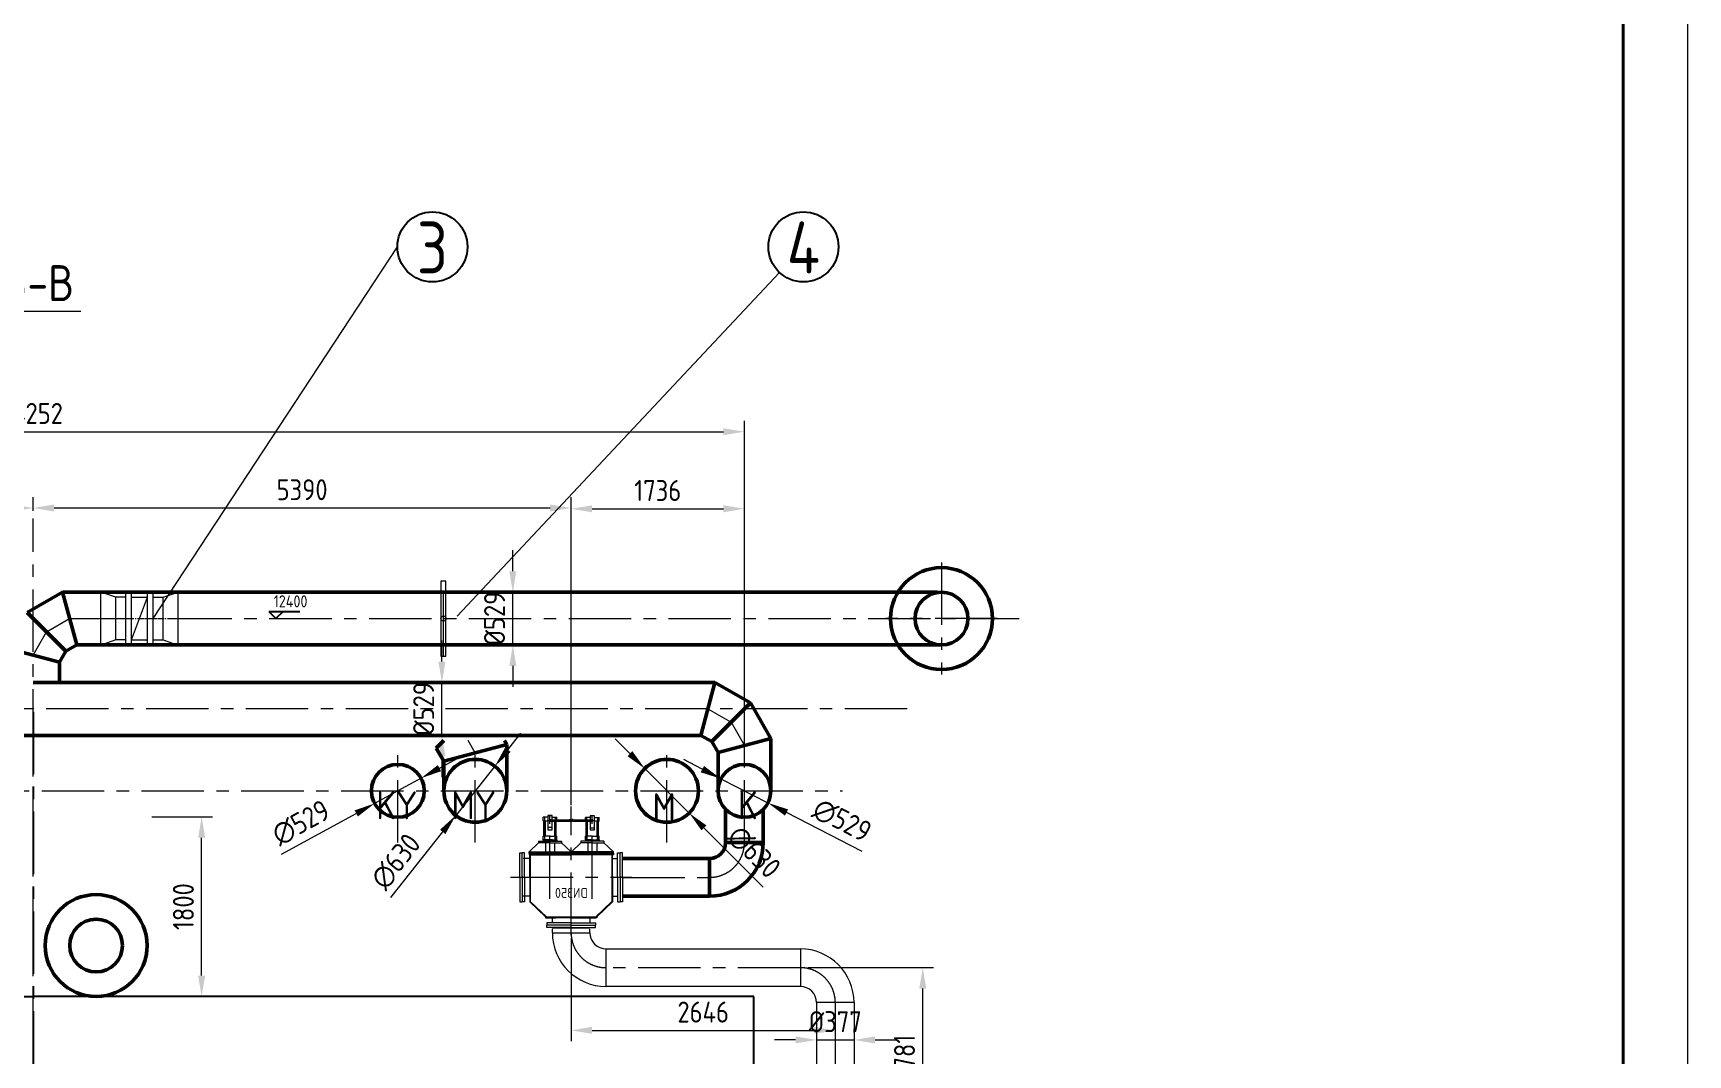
# Model space of a CAD drawing. Header units: millimetres. Extents: x 188205 to 604756, y -401673 to 15123.
# Drawn here: x 380476 to 397054, y -323703 to -313469 of the extents above; entities that cross this region are included whole.
import ezdxf
from ezdxf.enums import TextEntityAlignment as Align

# ---------------------------------------------------------------- set-up
doc = ezdxf.new("R2010")
doc.units = ezdxf.units.MM
doc.header["$LTSCALE"] = 500
for name, pattern in [('CENTER', [2, 1.25, -0.25, 0.25, -0.25]), ('CONTINOUS', [0]), ('DASHED2', [0.375, 0.25, -0.125])]:
    doc.linetypes.add(name, pattern=pattern)
doc.layers.add('air', color=7, linetype='Continuous', lineweight=50, true_color=0x77bec0)
for name, color, linetype, lineweight in [('air-smoke', 5, 'Continuous', 50), ('BIAOZHU', 3, 'Continuous', 25), ('gas', 2, 'Continuous', 50), ('gas-smoke', 6, 'Continuous', 50), ('SHI', 7, 'Continuous', 40), ('WEN', 3, 'Continuous', 20), ('XI', 2, 'Continuous', 20), ('XU', 6, 'DASHED2', 20), ('ZHONG', 1, 'CENTER', 20), ('中心线', 1, 'CENTER', 18)]:
    doc.layers.add(name, color=color, linetype=linetype, lineweight=lineweight)
doc.layers.add('CENTR', color=1, linetype='CENTER')
doc.styles.add('GB', font='gbenor.shx', dxfattribs={"bigfont": 'gbcbig.shx'})
doc.dimstyles.new('ISO-60', dxfattribs={"dimscale": 60, "dimtxt": 3.5, "dimasz": 3.5, "dimexe": 1.8, "dimexo": 1.25, "dimgap": 1.3, "dimtad": 1, "dimrnd": 1, "dimdsep": 46, "dimtxsty": 'GB', "dimcen": 0, "dimclrd": 3, "dimclre": 3, "dimclrt": 256, "dimadec": 0, "dimazin": 0, "dimtfac": 1, "dimtix": 1, "dimtmove": 0, "dimatfit": 3, "dimldrblk": 'DOTSMALL', "dimfxl": 0, "dimlwd": 20, "dimlwe": 20, "dimarcsym": 0})

# ---------------------------------------------------------------- blocks, each defined once
blk = doc.blocks.new('蝶阀-DN250')
at = {"linetype": 'CONTINOUS'}
for p, q in [((-188, 213), (188, 213)), ((-188, 213), (-188, 165)), ((-188, 189), (188, 189)), ((188, 213), (188, 165)), ((-188, 165), (188, 165)), ((-188, 48), (-188, 0)), ((-188, 48), (188, 48)), ((-188, 24), (188, 24)), ((-188, 0), (188, 0)), ((-136, 165), (-136, 48)), ((136, 48), (-136, 165)), ((136, 165), (136, 48)), ((188, 48), (188, 0))]:
    blk.add_line(p, q, dxfattribs=at)
at = {"layer": '中心线', "ltscale": 0.04}
for p, q in [((-168, 221), (-168, 157)), ((168, 221), (168, 157)), ((-168, 56), (-168, -8)), ((168, 56), (168, -8))]:
    blk.add_line(p, q, dxfattribs=at)
at = {"layer": '中心线', "ltscale": 0.1}
blk.add_line((0, 239), (0, -27), dxfattribs=at)
blk = doc.blocks.new('wf-3tf-dn350-a')
for p, q in [((-235, 599), (-285, 599)), ((-235, 599), (-285, 599)), ((-281, 564), (-281, 599)), ((-281, 564), (-235, 564)), ((-273, 412), (-273, 564)), ((-266, 377), (-266, 599)), ((-259, 412), (-259, 564)), ((-235, 616), (-190, 616)), ((234, 570), (-235, 570)), ((211, 576), (-212, 576)), ((211, 564), (-212, 564)), ((-190, 599), (-143, 599)), ((-190, 599), (-143, 599)), ((-165, 412), (-165, 564)), ((-158, 377), (-158, 599)), ((-151, 412), (-151, 564)), ((-143, 576), (-143, 599)), ((142, 576), (142, 601)), ((189, 601), (142, 601)), ((189, 601), (142, 601)), ((150, 412), (150, 564)), ((157, 377), (157, 601)), ((164, 412), (164, 564)), ((189, 616), (234, 616)), ((189, 499), (234, 499)), ((234, 601), (280, 601)), ((234, 601), (280, 601)), ((280, 566), (234, 566)), ((258, 412), (258, 566)), ((265, 377), (265, 601)), ((272, 412), (272, 566)), ((280, 566), (280, 601)), ((-327, 345), (-423, 254)), ((-327, 361), (-327, 345)), ((-327, 361), (-212, 361)), ((-212, 345), (-327, 345)), ((-281, 377), (-281, 412)), ((-212, 412), (-281, 412)), ((-212, 377), (-281, 377)), ((-281, 377), (-281, 361)), ((-264, 377), (-264, 412)), ((-256, 345), (-256, 254)), ((-235, 377), (-244, 377)), ((-236, 377), (-236, 361)), ((-236, 377), (-236, 361)), ((-190, 497), (-235, 497)), ((-189, 377), (-235, 377)), ((-200, 377), (-226, 377)), ((-212, 412), (-143, 412)), ((-212, 377), (-143, 377)), ((-212, 361), (-97, 361)), ((-212, 345), (-97, 345)), ((-189, 377), (-189, 361)), ((-189, 377), (-189, 361)), ((-168, 345), (-168, 254)), ((-161, 377), (-161, 412)), ((-143, 377), (-143, 412)), ((-143, 377), (-143, 361)), ((-97, 361), (-97, 345)), ((-97, 345), (-2, 254)), ((96, 346), (1, 254)), ((212, 361), (96, 361)), ((96, 361), (96, 346)), ((212, 346), (96, 346)), ((142, 377), (142, 412)), ((211, 412), (142, 412)), ((280, 377), (142, 377)), ((211, 377), (142, 377)), ((142, 377), (142, 361)), ((160, 377), (160, 412)), ((161, 361), (164, 361)), ((168, 346), (168, 254)), ((189, 377), (180, 377)), ((188, 377), (234, 377)), ((188, 377), (188, 361)), ((188, 377), (188, 361)), ((235, 377), (189, 377)), ((198, 377), (224, 377)), ((224, 377), (198, 377)), ((211, 412), (280, 412)), ((211, 377), (280, 377)), ((326, 361), (212, 361)), ((212, 346), (326, 346)), ((234, 377), (242, 377)), ((235, 377), (235, 361)), ((235, 377), (235, 361)), ((256, 346), (256, 254)), ((263, 361), (260, 361)), ((263, 377), (263, 412)), ((280, 377), (280, 412)), ((280, 377), (280, 361)), ((326, 361), (326, 346)), ((326, 346), (422, 254)), ((-514, 0), (-514, 245)), ((-514, 245), (-490, 245)), ((-490, 10), (-490, 245)), ((-466, 245), (-490, 245)), ((-490, 10), (-490, 245)), ((-466, 0), (-466, 245)), ((-415, 189), (-466, 189)), ((-423, 254), (-212, 254)), ((-423, 242), (-423, 254)), ((-423, 242), (-212, 242)), ((-423, 242), (-423, 225)), ((-212, 237), (-423, 237)), ((-423, 237), (-212, 237)), ((-423, 225), (-212, 225)), ((-415, 10), (-415, 225)), ((-415, 10), (-415, 225)), ((-409, 225), (-409, -242)), ((-405, 249), (-405, 225)), ((-390, 225), (-390, 242)), ((-212, 254), (-2, 254)), ((-212, 242), (-2, 242)), ((-212, 237), (0, 237)), ((-212, 225), (0, 225)), ((-34, 237), (-34, 242)), ((-34, 237), (-34, 225)), ((-34, 237), (-34, 225)), ((-19, 249), (-19, 225)), ((-19, 249), (-19, 225)), ((-19, 249), (-19, 225)), ((0, 225), (-3, 225)), ((0, 225), (-3, 225)), ((-2, 254), (-2, 237)), ((212, 237), (0, 237)), ((212, 225), (0, 225)), ((0, 225), (3, 225)), ((0, 225), (3, 225)), ((1, 254), (1, 237)), ((212, 254), (1, 254)), ((212, 242), (1, 242)), ((19, 249), (19, 225)), ((31, 237), (31, 242)), ((31, 237), (31, 225)), ((422, 254), (212, 254)), ((422, 242), (212, 242)), ((422, 237), (212, 237)), ((422, 225), (212, 225)), ((392, 237), (392, 242)), ((392, 237), (392, 225)), ((407, 254), (407, 225)), ((409, 225), (409, -242)), ((415, 0), (415, 225)), ((415, 189), (480, 189)), ((422, 242), (422, 254)), ((422, 242), (422, 237)), ((422, 237), (422, 225)), ((466, 0), (466, 245)), ((466, 245), (490, 245)), ((490, 10), (490, 245)), ((490, 10), (490, 245)), ((514, 245), (490, 245)), ((514, 0), (514, 245)), ((-514, 0), (-514, -245)), ((-490, 10), (-490, -245)), ((-490, 10), (-490, -245)), ((-466, 0), (-466, -245)), ((-415, 10), (-415, -245)), ((415, 0), (415, -245)), ((466, 0), (466, -245)), ((490, 10), (490, -245)), ((490, 10), (490, -245)), ((514, 0), (514, -245)), ((-514, -245), (-490, -245)), ((-466, -245), (-490, -245)), ((-415, -188), (-466, -188)), ((-409, -242), (-415, -245)), ((-415, -245), (-257, -395)), ((-409, -242), (-248, -395)), ((409, -242), (247, -395)), ((415, -245), (256, -395)), ((415, -245), (409, -242)), ((415, -188), (480, -188)), ((466, -245), (490, -245)), ((514, -245), (490, -245)), ((256, -395), (-257, -395)), ((-257, -395), (-257, -405)), ((-257, -405), (-246, -405)), ((-155, -405), (-246, -405)), ((0, -456), (-245, -456)), ((-245, -456), (-245, -480)), ((0, -480), (-245, -480)), ((0, -480), (-245, -480)), ((-245, -504), (-245, -480)), ((0, -405), (-188, -405)), ((-188, -405), (-188, -456)), ((0, -405), (189, -405)), ((0, -456), (245, -456)), ((0, -480), (245, -480)), ((0, -480), (245, -480)), ((245, -405), (155, -405)), ((189, -405), (189, -456)), ((256, -405), (245, -405)), ((245, -456), (245, -480)), ((245, -504), (245, -480)), ((256, -395), (256, -405)), ((0, -504), (-245, -504)), ((0, -504), (245, -504))]:
    blk.add_line(p, q)
for points in [[(-190, 564), (-190, 474), (-235, 474), (-235, 616), (-190, 616), (-190, 576)], [(189, 576), (189, 618), (234, 618), (234, 476), (189, 476), (189, 564)]]:
    blk.add_lwpolyline(points)
for points in [[(-21, 578), (-10, 578), (-10, 561), (-21, 561)], [(20, 578), (9, 578), (9, 561), (20, 561)]]:
    blk.add_lwpolyline(points, close=True)
for centre in [(-212, 570), (0, 570), (211, 570)]:
    blk.add_circle(centre, 6)
at = {"layer": 'ZHONG'}
for p, q in [((0, -578), (0, 710)), ((-212, -215), (-212, 616)), ((212, -215), (212, 616)), ((606, 0), (-608, 0))]:
    blk.add_line(p, q, dxfattribs=at)
at = {"insert": (161, -106), "char_height": 100, "attachment_point": 3, "style": 'GB'}
blk.add_mtext_dynamic_manual_height_columns('DN350', width=455.08, gutter_width=12.5, heights=[0], dxfattribs=at)
blk = doc.blocks.new('波纹管-DN250')
at = {"ltscale": 0.5}
for p, q in [((-139, 171), (0, 171)), ((139, 171), (0, 171)), ((-139, 141), (0, 141)), ((-139, 111), (0, 111)), ((-139, 80), (0, 80)), ((-139, 50), (0, 50)), ((-139, 20), (0, 20)), ((139, 141), (0, 141)), ((139, 111), (0, 111)), ((139, 80), (0, 80)), ((139, 50), (0, 50)), ((139, 20), (0, 20))]:
    blk.add_line(p, q, dxfattribs=at)
at = {"linetype": 'CONTINOUS'}
for p, q in [((136, 191), (-137, 191)), ((-137, 191), (-137, 171)), ((136, 191), (136, 171)), ((-137, 20), (-137, 0)), ((136, 0), (-137, 0)), ((136, 20), (136, 0))]:
    blk.add_line(p, q, dxfattribs=at)
at = {"ltscale": 0.5}
for centre, major_axis, start_param, end_param in [((-139, 156), (-0.4, 15.2), -0.023739, 3.117854), ((139, 156), (-0.2, 15.2), 3.129948, 6.271541), ((-139, 96), (-0.4, 15.2), -0.023739, 3.117854), ((-139, 35), (-0.4, 15.2), -0.023739, 3.117854), ((-139, 126), (-0.2, 15.2), 3.129948, 6.271541), ((-139, 65), (0.4, 15.2), 3.166909, 6.308502), ((139, 126), (-0.4, 15.2), -0.023739, 3.117854), ((139, 65), (0.5, 15.2), 0.034016, 3.175609), ((139, 96), (-0.2, 15.2), 3.129948, 6.271541), ((139, 35), (-0.2, 15.2), 3.129948, 6.271541)]:
    blk.add_ellipse(centre, major_axis=major_axis, ratio=1, start_param=start_param, end_param=end_param, dxfattribs=at)
at = {"layer": 'ZHONG', "linetype": 'CONTINOUS'}
blk.add_line((0, -26), (0, 220), dxfattribs=at)
blk = doc.blocks.new('air-b1')
for p, q in [((-798, 400), (-422, 400)), ((-798, 350), (-422, 350)), ((-260, -188), (-260, 188)), ((-260, 188), (1686, 188)), ((1686, 188), (1686, -188)), ((1686, -188), (-260, -188)), ((2224, -350), (1848, -350)), ((1848, -350), (1848, -1411)), ((2224, -350), (2224, -1411)), ((1848, -1411), (2224, -1411)), ((1900, -1561), (1848, -1411)), ((2172, -1561), (2224, -1411)), ((1900, -1561), (1900, -3522)), ((1900, -1561), (2172, -1561)), ((2172, -1561), (2172, -3522))]:
    blk.add_line(p, q)
for centre, radius, start, end in [((-260, 350), 538, 180, 270), ((-260, 350), 162, 180, 270), ((1686, -350), 538, 0, 90), ((1686, -350), 162, 0, 90)]:
    blk.add_arc(centre, radius, start, end)
at = {"layer": 'WEN'}
for p, q in [((-798, 350), (-798, 389)), ((-610, 350), (-610, 400)), ((-422, 350), (-422, 387))]:
    blk.add_line(p, q, dxfattribs=at)
at = {"layer": 'XU'}
for p, q in [((1914, -1202), (1914, -1675)), ((2158, -1202), (2158, -1675))]:
    blk.add_line(p, q, dxfattribs=at)
blk.add_circle((2036, -1202), 122, dxfattribs=at)
at = {"layer": 'ZHONG', "linetype": 'CENTER'}
blk.add_line((1686, 0), (-260, 0), dxfattribs=at)
at = {"layer": 'ZHONG'}
blk.add_line((2036, -350), (2036, -3827), dxfattribs=at)
at = {"layer": 'ZHONG', "linetype": 'CENTER'}
for centre, start, end in [((-260, 350), 180, 270), ((1686, -350), 0, 90)]:
    blk.add_arc(centre, 350, start, end, dxfattribs=at)
at = {"xscale": -1}
for name, p in [('wf-3tf-dn350-a', (-610, 905)), ('蝶阀-DN250', (2036, -1888))]:
    blk.add_blockref(name, p, dxfattribs=at)
blk.add_blockref('波纹管-DN250', (2036, -3713))
blk = doc.blocks.new('正标高')
at = {"layer": 'BIAOZHU'}
for p, q in [((-2.4, 2.4), (8, 2.4)), ((-2.4, 2.4), (0, 0)), ((2.4, 2.4), (0, 0))]:
    blk.add_line(p, q, dxfattribs=at)
at = {"layer": 'BIAOZHU', "style": 'GB', "flags": 10}
blk.add_attdef('+', (-3.12, 3.76), '', height=4, dxfattribs=at)
at = {"layer": 'BIAOZHU', "style": 'GB'}
blk.add_attdef('1000', (-0.7624, 3.76), '', height=4, dxfattribs=at)
blk = doc.blocks.new('*D150')
at = {"layer": 'Defpoints', "color": 0}
for p in [(381592, -321318), (382165, -321318), (381961, -323118)]:
    blk.add_point(p, dxfattribs=at)
at = {"layer": 'WEN', "color": 3, "lineweight": 20}
for p, q in [((381667, -321318), (382273, -321318)), ((382165, -322908), (382165, -321528)), ((382036, -323118), (382273, -323118))]:
    blk.add_line(p, q, dxfattribs=at)
at = {"layer": 'WEN', "color": 3}
for points in [[(382130, -321528), (382200, -321528), (382165, -321318)], [(382130, -322908), (382200, -322908), (382165, -323118)]]:
    blk.add_solid(points, dxfattribs=at)
at = {"layer": 'WEN', "insert": (381982, -322218), "char_height": 210, "attachment_point": 5, "rotation": 90, "style": 'GB'}
blk.add_mtext('1800', dxfattribs=at)
blk = doc.blocks.new('_DotSmall')
at = {"color": 0, "linetype": 'ByBlock', "const_width": 0.5}
blk.add_lwpolyline([(-0.0625, 0, 1), (0.0625, 0, 1)], format="xyb", close=True, dxfattribs=at)
blk = doc.blocks.new('*D139')
at = {"layer": 'Defpoints', "color": 0}
for p in [(387367, -320937), (387838, -321179)]:
    blk.add_point(p, dxfattribs=at)
at = {"layer": 'WEN', "color": 3, "lineweight": 20}
for p, q in [((387180, -320840), (386994, -320744)), ((387367, -320937), (387838, -321179)), ((388781, -321664), (388024, -321275))]:
    blk.add_line(p, q, dxfattribs=at)
at = {"layer": 'WEN', "color": 3}
for points in [[(387197, -320809), (387164, -320872), (387367, -320937)], [(388040, -321244), (388008, -321306), (387838, -321179)]]:
    blk.add_solid(points, dxfattribs=at)
at = {"layer": 'WEN', "insert": (388580, -321355), "char_height": 210, "attachment_point": 5, "rotation": 332.7585, "style": 'GB'}
blk.add_mtext('∅529', dxfattribs=at)
blk = doc.blocks.new('*D140')
at = {"layer": 'Defpoints', "color": 0}
for p in [(386604, -320835), (387049, -321281)]:
    blk.add_point(p, dxfattribs=at)
at = {"layer": 'WEN', "color": 3, "lineweight": 20}
for p, q in [((386456, -320686), (386307, -320537)), ((386604, -320835), (387049, -321281)), ((387789, -322023), (387197, -321429))]:
    blk.add_line(p, q, dxfattribs=at)
at = {"layer": 'WEN', "color": 3}
for points in [[(386480, -320661), (386431, -320711), (386604, -320835)], [(387222, -321405), (387172, -321454), (387049, -321281)]]:
    blk.add_solid(points, dxfattribs=at)
at = {"layer": 'WEN', "insert": (387697, -321671), "char_height": 210, "attachment_point": 5, "rotation": 314.9328, "style": 'GB'}
blk.add_mtext('∅630', dxfattribs=at)
blk = doc.blocks.new('*D141')
at = {"layer": 'Defpoints', "color": 0}
for p in [(385102, -320811), (384711, -321304)]:
    blk.add_point(p, dxfattribs=at)
at = {"layer": 'WEN', "color": 3, "lineweight": 20}
for p, q in [((385233, -320646), (385363, -320482)), ((385102, -320811), (384711, -321304)), ((384059, -322126), (384580, -321469))]:
    blk.add_line(p, q, dxfattribs=at)
at = {"layer": 'WEN', "color": 3}
for points in [[(385205, -320625), (385260, -320668), (385102, -320811)], [(384553, -321447), (384607, -321491), (384711, -321304)]]:
    blk.add_solid(points, dxfattribs=at)
at = {"layer": 'WEN', "insert": (384111, -321766), "char_height": 210, "attachment_point": 5, "rotation": 51.5694, "style": 'GB'}
blk.add_mtext('∅630', dxfattribs=at)
blk = doc.blocks.new('*D142')
at = {"layer": 'Defpoints', "color": 0}
for p in [(384363, -320931), (383898, -321184)]:
    blk.add_point(p, dxfattribs=at)
at = {"layer": 'WEN', "color": 3, "lineweight": 20}
for p, q in [((384547, -320831), (384731, -320730)), ((384363, -320931), (383898, -321184)), ((382966, -321692), (383714, -321285))]:
    blk.add_line(p, q, dxfattribs=at)
at = {"layer": 'WEN', "color": 3}
for points in [[(384530, -320800), (384564, -320861), (384363, -320931)], [(383697, -321254), (383730, -321315), (383898, -321184)]]:
    blk.add_solid(points, dxfattribs=at)
at = {"layer": 'WEN', "insert": (383160, -321378), "char_height": 210, "attachment_point": 5, "rotation": 28.5883, "style": 'GB'}
blk.add_mtext('∅529', dxfattribs=at)
blk = doc.blocks.new('*D143')
at = {"layer": 'Defpoints', "color": 0}
for p in [(384547, -319973), (384572, -319973), (384547, -320502)]:
    blk.add_point(p, dxfattribs=at)
at = {"layer": 'WEN', "color": 3, "lineweight": 20}
for p, q in [((384572, -319763), (384572, -319553)), ((384572, -320502), (384572, -319973)), ((384622, -319973), (384680, -319973)), ((384622, -320502), (384680, -320502)), ((384572, -320712), (384572, -320922))]:
    blk.add_line(p, q, dxfattribs=at)
at = {"layer": 'WEN', "color": 3}
for points in [[(384537, -319763), (384607, -319763), (384572, -319973)], [(384537, -320712), (384607, -320712), (384572, -320502)]]:
    blk.add_solid(points, dxfattribs=at)
at = {"layer": 'WEN', "insert": (384389, -320238), "char_height": 210, "attachment_point": 5, "rotation": 90, "style": 'GB'}
blk.add_mtext('%%c529', dxfattribs=at)
blk = doc.blocks.new('*D144')
at = {"layer": 'Defpoints', "color": 0}
for p in [(385270, -319068), (385282, -319068), (385270, -319597)]:
    blk.add_point(p, dxfattribs=at)
at = {"layer": 'WEN', "color": 3, "lineweight": 20}
for p, q in [((385282, -318858), (385282, -318648)), ((385282, -319597), (385282, -319068)), ((385345, -319068), (385390, -319068)), ((385345, -319597), (385390, -319597)), ((385282, -319807), (385282, -320017))]:
    blk.add_line(p, q, dxfattribs=at)
at = {"layer": 'WEN', "color": 3}
for points in [[(385247, -318858), (385317, -318858), (385282, -319068)], [(385247, -319807), (385317, -319807), (385282, -319597)]]:
    blk.add_solid(points, dxfattribs=at)
at = {"layer": 'WEN', "insert": (385099, -319333), "char_height": 210, "attachment_point": 5, "rotation": 90, "style": 'GB'}
blk.add_mtext('%%c529', dxfattribs=at)
blk = doc.blocks.new('*D145')
at = {"layer": 'Defpoints', "color": 0}
for p in [(388324, -323553), (388701, -323553), (388701, -323553)]:
    blk.add_point(p, dxfattribs=at)
at = {"layer": 'WEN', "color": 3, "lineweight": 20}
for p, q in [((388114, -323553), (387904, -323553)), ((388324, -323478), (388324, -323445)), ((388324, -323553), (388701, -323553)), ((388701, -323478), (388701, -323445)), ((388911, -323553), (389121, -323553))]:
    blk.add_line(p, q, dxfattribs=at)
at = {"layer": 'WEN', "color": 3}
for points in [[(388114, -323518), (388114, -323588), (388324, -323553)], [(388911, -323518), (388911, -323588), (388701, -323553)]]:
    blk.add_solid(points, dxfattribs=at)
at = {"layer": 'WEN', "insert": (388512, -323370), "char_height": 210, "attachment_point": 5, "style": 'GB'}
blk.add_mtext('%%c377', dxfattribs=at)
blk = doc.blocks.new('*D204')
at = {"layer": 'Defpoints', "color": 0}
for p in [(380476, -318225), (380476, -318329), (375086, -321415)]:
    blk.add_point(p, dxfattribs=at)
at = {"layer": 'WEN', "color": 3, "lineweight": 20}
for p, q in [((375086, -321340), (375086, -318117)), ((380476, -318254), (380476, -318117)), ((375296, -318225), (380266, -318225))]:
    blk.add_line(p, q, dxfattribs=at)
at = {"layer": 'WEN', "color": 3}
for points in [[(375296, -318190), (375296, -318260), (375086, -318225)], [(380266, -318190), (380266, -318260), (380476, -318225)]]:
    blk.add_solid(points, dxfattribs=at)
at = {"layer": 'WEN', "insert": (377781, -318042), "char_height": 210, "attachment_point": 5, "style": 'GB'}
blk.add_mtext('5390', dxfattribs=at)
blk = doc.blocks.new('*D205')
at = {"layer": 'Defpoints', "color": 0}
for p in [(385866, -318225), (380476, -318329), (385866, -321277)]:
    blk.add_point(p, dxfattribs=at)
at = {"layer": 'WEN', "color": 3, "lineweight": 20}
for p, q in [((380476, -318254), (380476, -318117)), ((385866, -321202), (385866, -318117)), ((380686, -318225), (385656, -318225))]:
    blk.add_line(p, q, dxfattribs=at)
at = {"layer": 'WEN', "color": 3}
for points in [[(380686, -318190), (380686, -318260), (380476, -318225)], [(385656, -318190), (385656, -318260), (385866, -318225)]]:
    blk.add_solid(points, dxfattribs=at)
at = {"layer": 'WEN', "insert": (383171, -318042), "char_height": 210, "attachment_point": 5, "style": 'GB'}
blk.add_mtext('5390', dxfattribs=at)
blk = doc.blocks.new('*D206')
at = {"layer": 'Defpoints', "color": 0}
for p in [(387602, -318233), (387602, -320881), (385866, -321277)]:
    blk.add_point(p, dxfattribs=at)
at = {"layer": 'WEN', "color": 3, "lineweight": 20}
for p, q in [((385866, -321202), (385866, -318125)), ((386076, -318233), (387392, -318233)), ((387602, -320806), (387602, -318125))]:
    blk.add_line(p, q, dxfattribs=at)
at = {"layer": 'WEN', "color": 3}
for points in [[(386076, -318198), (386076, -318268), (385866, -318233)], [(387392, -318198), (387392, -318268), (387602, -318233)]]:
    blk.add_solid(points, dxfattribs=at)
at = {"layer": 'WEN', "insert": (386734, -318050), "char_height": 210, "attachment_point": 5, "style": 'GB'}
blk.add_mtext('1736', dxfattribs=at)
blk = doc.blocks.new('*D207')
at = {"layer": 'Defpoints', "color": 0}
for p in [(387602, -317461), (373350, -318846), (387602, -318846)]:
    blk.add_point(p, dxfattribs=at)
at = {"layer": 'WEN', "color": 3, "lineweight": 20}
for p, q in [((373350, -318771), (373350, -317353)), ((387602, -318771), (387602, -317353)), ((373560, -317461), (387392, -317461))]:
    blk.add_line(p, q, dxfattribs=at)
at = {"layer": 'WEN', "color": 3}
for points in [[(373560, -317426), (373560, -317496), (373350, -317461)], [(387392, -317426), (387392, -317496), (387602, -317461)]]:
    blk.add_solid(points, dxfattribs=at)
at = {"layer": 'WEN', "insert": (380476, -317278), "char_height": 210, "attachment_point": 5, "style": 'GB'}
blk.add_mtext('14252', dxfattribs=at)
blk = doc.blocks.new('jt-dn400-a')
at = {"linetype": 'CONTINOUS'}
for p, q in [((-386, -265), (-386, 265)), ((-136, 213), (-236, 213)), ((-236, -213), (-236, 213)), ((-136, -270), (-136, 270)), ((-80, -270), (-80, 270)), ((80, -270), (80, 270)), ((136, -270), (136, 270)), ((136, 213), (236, 213)), ((236, -213), (236, 213)), ((386, -265), (386, 265)), ((-136, -213), (-236, -213)), ((136, -213), (236, -213))]:
    blk.add_line(p, q, dxfattribs=at)
for p, q in [((-236, 213), (-386, 265)), ((-136, 270), (-80, 270)), ((-80, 213), (80, 213)), ((-80, -213), (80, 213)), ((80, 270), (136, 270)), ((236, 213), (386, 265)), ((-236, -213), (-386, -265)), ((-136, -270), (-80, -270)), ((-80, -213), (80, -213)), ((80, -270), (136, -270)), ((236, -213), (386, -265))]:
    blk.add_line(p, q)
at = {"layer": '中心线', "ltscale": 0.1}
blk.add_line((-420, 0), (412, 0), dxfattribs=at)
blk = doc.blocks.new('流量孔板')
at = {"layer": 'WEN'}
blk.add_lwpolyline([(-375, -25), (375, -25), (375, 25), (-375, 25)], close=True, dxfattribs=at)
blk.add_circle((0, 0), 25, dxfattribs=at)
at = {"layer": 'ZHONG'}
blk.add_line((-375, 0), (375, 0), dxfattribs=at)
blk = doc.blocks.new('序号')
at = {"layer": 'BIAOZHU'}
blk.add_circle((0, -5.4), 5.4, dxfattribs=at)
at = {"layer": 'BIAOZHU', "style": 'GB', "flags": 8}
blk.add_attdef('序号', text='', height=8, dxfattribs=at).set_placement((0, -5.48), align=Align.MIDDLE)
blk = doc.blocks.new('*D434')
at = {"layer": 'Defpoints', "color": 0}
for p in [(388162, -322829), (389389, -322829), (388512, -324611)]:
    blk.add_point(p, dxfattribs=at)
at = {"layer": 'WEN', "color": 3, "lineweight": 20}
for p, q in [((388237, -322829), (389497, -322829)), ((389389, -324401), (389389, -323039)), ((388587, -324611), (389497, -324611))]:
    blk.add_line(p, q, dxfattribs=at)
at = {"layer": 'WEN', "color": 3}
for points in [[(389354, -323039), (389424, -323039), (389389, -322829)], [(389354, -324401), (389424, -324401), (389389, -324611)]]:
    blk.add_solid(points, dxfattribs=at)
at = {"layer": 'WEN', "insert": (389206, -323720), "char_height": 210, "attachment_point": 5, "rotation": 90, "style": 'GB'}
blk.add_mtext('1781', dxfattribs=at)
blk = doc.blocks.new('*D435')
at = {"layer": 'Defpoints', "color": 0}
for p in [(385866, -322460), (388512, -323368), (388512, -323457)]:
    blk.add_point(p, dxfattribs=at)
at = {"layer": 'WEN', "color": 3, "lineweight": 20}
for p, q in [((385866, -322535), (385866, -323565)), ((386076, -323457), (388302, -323457)), ((388512, -323443), (388512, -323565))]:
    blk.add_line(p, q, dxfattribs=at)
at = {"layer": 'WEN', "color": 3}
for points in [[(386076, -323422), (386076, -323492), (385866, -323457)], [(388302, -323422), (388302, -323492), (388512, -323457)]]:
    blk.add_solid(points, dxfattribs=at)
at = {"layer": 'WEN', "insert": (387189, -323274), "char_height": 210, "attachment_point": 5, "style": 'GB'}
blk.add_mtext('2646', dxfattribs=at)

msp = doc.modelspace()

# ---------------------------------------------------------------- linework, layer by layer
for p, q in [((373256.369, -323117.637), (380476.369, -323117.637)), ((387696.369, -323117.637), (380476.369, -323117.637)), ((387696.369, -324017.637), (387696.369, -323117.637))]:
    msp.add_line(p, q)
at = {"layer": 'air'}
for p, q in [((380416.716, -319272.984), (380771.522, -319068.137)), ((380913.267, -319597.137), (380771.522, -319068.137)), ((380771.522, -319068.137), (389535.198, -319068.137)), ((380803.971, -319660.239), (380416.716, -319272.984)), ((380803.971, -319660.239), (380913.267, -319597.137)), ((380913.267, -319597.137), (389578.083, -319597.137)), ((380211.869, -319627.79), (380740.869, -319769.535)), ((380740.869, -319769.535), (380803.971, -319660.239)), ((380740.869, -319769.535), (380740.869, -319973.137)), ((387307.216, -319973.137), (380476.369, -319973.137)), ((387307.216, -319973.137), (387165.471, -320502.137)), ((387307.216, -319973.137), (387662.022, -320177.984)), ((387274.767, -320565.239), (387662.022, -320177.984)), ((387662.022, -320177.984), (387866.869, -320532.79)), ((373787.267, -320502.137), (380476.369, -320502.137)), ((387165.471, -320502.137), (380476.369, -320502.137)), ((387165.471, -320502.137), (387274.767, -320565.239)), ((387274.767, -320565.239), (387337.869, -320674.535)), ((387337.869, -320674.535), (387866.869, -320532.79)), ((387866.869, -320532.79), (387866.869, -321057.637)), ((387337.869, -320674.535), (387337.869, -321057.637)), ((387413.843, -321575.012), (387413.843, -321243.159)), ((387790.843, -321575.012), (387413.843, -321575.012)), ((387252.343, -321736.512), (386380.717, -321736.512)), ((387252.343, -322113.512), (387252.343, -321736.512)), ((387252.343, -322113.512), (386380.717, -322113.512))]:
    msp.add_line(p, q, dxfattribs=at)
for centre, radius in [((389576.369, -319332.637), 510), ((389576.369, -319332.637), 264.5), ((387602.369, -321057.637), 264.5)]:
    msp.add_circle(centre, radius, dxfattribs=at)
for radius in [161.5, 538.5]:
    msp.add_arc((387252.343, -321575.012), radius, 270, 0, dxfattribs=at)
at = {"layer": 'air-smoke'}
msp.add_line((387790.843, -321575.012), (387790.843, -321243.211), dxfattribs=at)
for centre, radius in [((384130.369, -321057.637), 264.5), ((381107.82, -322607.637), 510), ((381107.82, -322607.637), 264.5)]:
    msp.add_circle(centre, radius, dxfattribs=at)
at = {"layer": 'CENTR'}
msp.add_line((380476.369, -320266.052), (380476.369, -330665.531), dxfattribs=at)
at = {"layer": 'gas'}
msp.add_circle((386826.369, -321057.637), 315, dxfattribs=at)
at = {"layer": 'gas-smoke'}
for p, q in [((384515.003, -320629.003), (384591.369, -320552.637)), ((385221.369, -320592.464), (384591.369, -320761.272)), ((385221.369, -320592.464), (385198.375, -320552.637)), ((385221.369, -320592.464), (385221.369, -321057.637)), ((384591.369, -320761.272), (384515.003, -320629.003)), ((384591.369, -320761.272), (384591.369, -321057.637))]:
    msp.add_line(p, q, dxfattribs=at)
msp.add_circle((384906.369, -321057.637), 315, dxfattribs=at)
at = {"layer": 'SHI'}
msp.add_lwpolyline([(344013.636, -332123.503), (396403.636, -332123.503), (396403.636, -294813.503), (344013.636, -294813.503)], close=True, dxfattribs=at)
at = {"layer": 'WEN'}
for p, q in [((381677.733, -319332.637), (384125.603, -315609.795)), ((384725.77, -319307.637), (387953.052, -315865.684)), ((380065.809, -316253.436), (380953.314, -316253.436))]:
    msp.add_line(p, q, dxfattribs=at)
at = {"layer": 'XI'}
msp.add_lwpolyline([(342388.636, -332773.503), (397053.636, -332773.503), (397053.636, -294163.503), (342388.636, -294163.503)], close=True, dxfattribs=at)
at = {"layer": 'ZHONG'}
for p, q in [((380476.369, -330665.531), (380476.369, -318328.923)), ((380610.343, -319466.612), (380842.394, -319332.637)), ((380842.394, -319332.637), (390355.78, -319332.637)), ((380476.369, -319698.662), (380610.343, -319466.612)), ((389232.752, -320237.637), (373123.576, -320237.637)), ((387236.343, -320237.637), (387468.394, -320371.612)), ((387602.369, -321575.012), (387602.369, -320237.637)), ((387468.394, -320371.612), (387602.369, -320603.662)), ((384130.369, -321575.012), (384130.369, -320600.357)), ((384906.369, -320676.868), (384834.644, -320552.637)), ((384906.369, -321575.012), (384906.369, -320600.357)), ((386826.369, -321575.012), (386826.369, -320600.357)), ((372562.257, -321057.637), (388585.855, -321057.637))]:
    msp.add_line(p, q, dxfattribs=at)
at = {"layer": 'ZHONG', "linetype": 'CENTER'}
for p, q in [((389576.369, -318771.637), (389576.369, -319893.637)), ((390137.369, -319332.637), (389015.369, -319332.637)), ((386380.028, -321925.012), (387252.343, -321925.012))]:
    msp.add_line(p, q, dxfattribs=at)
msp.add_arc((387252.343, -321575.012), 350, 270, 0, dxfattribs=at)

# ---------------------------------------------------------------- block references
ref = msp.add_blockref('正标高', (382909.676, -319332.637), dxfattribs=dict(xscale=30, yscale=30, zscale=30))
ref.add_attrib('1000', '12400', (382886.804, -319219.837), dxfattribs={"layer": 'BIAOZHU', "height": 120, "style": 'GB'})
at = {"layer": 'WEN', "xscale": 65, "yscale": 65, "zscale": 65}
for p, values in [((384476.382, -315259.016), {'序号': '3'}), ((388192.982, -315259.016), {'序号': '4'})]:
    msp.add_blockref('序号', p, dxfattribs=at).add_auto_attribs(values)
at = {"layer": 'WEN'}
for name, p in [('jt-dn400-a', (381542.369, -319332.637)), ('air-b1', (386476.369, -322829.167))]:
    msp.add_blockref(name, p, dxfattribs=at)
at = {"layer": 'WEN', "rotation": 90}
msp.add_blockref('流量孔板', (384586.369, -319332.637), dxfattribs=at)

# ---------------------------------------------------------------- texts
at = {"layer": 'WEN', "style": 'GB'}
for s, height, p in [('B-B', 360, (380156.995, -316152.735)), ('KY', 280, (383914.881, -321342.957)), ('MY', 280, (384667.136, -321342.957)), ('M', 280, (386681.704, -321361.321)), ('K', 280, (387537.613, -321342.957))]:
    msp.add_text(s, height=height, dxfattribs=at).set_placement(p)

# ---------------------------------------------------------------- dimensions: what is measured, and where the dimension line sits
at = {"layer": 'WEN'}
for base, p1, p2, picture, middle in [((387602.359, -317460.722), (373350.378, -318845.602), (387602.359, -318845.602), '*D207', (380476.369, -317277.722)), ((388512.369, -323457.324), (385866.369, -322459.996), (388512.369, -323368.473), '*D435', (387189.369, -323274.324))]:
    dim = msp.add_linear_dim(base=base, p1=p1, p2=p2, dimstyle='ISO-60', dxfattribs=at)
    dim.commit()
    dim.dimension.update_dxf_attribs({"geometry": picture, "text_midpoint": middle})
for base, p1, p2, override, picture, middle in [((380476.36867, -318225.47267), (375086.37368, -321414.77375), (380476.36867, -318328.9229), {"dimtmove": 1}, '*D204', (377781.37118, -318042.47267)), ((385866.369, -318225.473), (380476.369, -318328.923), (385866.369, -321276.644), {"dimtmove": 1}, '*D205', (383171.369, -318042.473)), ((387602.359, -318232.905), (385866.369, -321276.644), (387602.359, -320880.698), {"dimtmove": 1}, '*D206', (386734.364, -318049.905)), ((388700.869, -323553.01), (388323.869, -323553.01), (388700.869, -323553.01), {"dimpost": '%%c<>'}, '*D145', (388512.369, -323370.01))]:
    dim = msp.add_linear_dim(base=base, p1=p1, p2=p2, dimstyle='ISO-60', override=override, dxfattribs=at)
    dim.commit()
    dim.dimension.update_dxf_attribs({"geometry": picture, "text_midpoint": middle})
for base, p1, p2, picture, middle in [((385281.823, -319068.137), (385269.761, -319597.137), (385269.761, -319068.137), '*D144', (385098.823, -319332.637)), ((384572.173, -319973.137), (384547.46, -320502.137), (384547.46, -319973.137), '*D143', (384389.173, -320237.637))]:
    dim = msp.add_linear_dim(base=base, p1=p1, p2=p2, angle=90, dimstyle='ISO-60', override={"dimpost": '%%c<>'}, dxfattribs=at)
    dim.commit()
    dim.dimension.update_dxf_attribs({"geometry": picture, "text_midpoint": middle})
for p1, p2, picture, middle in [((385102.162, -320810.878), (384710.575, -321304.396), '*D141', (384110.793, -321765.887)), ((386603.892, -320834.637), (387048.846, -321280.637), '*D140', (387697.03, -321671.239)), ((384362.621, -320931.07), (383898.116, -321184.204), '*D142', (383160.317, -321377.861)), ((387367.206, -320936.564), (387837.532, -321178.71), '*D139', (388579.679, -321354.972))]:
    dim = msp.add_diameter_dim_2p(p1=p1, p2=p2, dimstyle='ISO-60', dxfattribs=at)
    dim.commit()
    dim.dimension.update_dxf_attribs({"geometry": picture, "text_midpoint": middle})
for base, p1, p2, picture, middle in [((382164.853, -321317.637), (381960.905, -323117.637), (381592.199, -321317.637), '*D150', (381981.853, -322217.637)), ((389388.81477, -322829.1669), (388512.36867, -324610.55193), (388162.36867, -322829.1669), '*D434', (389205.81477, -323719.85941))]:
    dim = msp.add_linear_dim(base=base, p1=p1, p2=p2, angle=90, dimstyle='ISO-60', dxfattribs=at)
    dim.commit()
    dim.dimension.update_dxf_attribs({"geometry": picture, "text_midpoint": middle})

doc.saveas('drawing.dxf')
